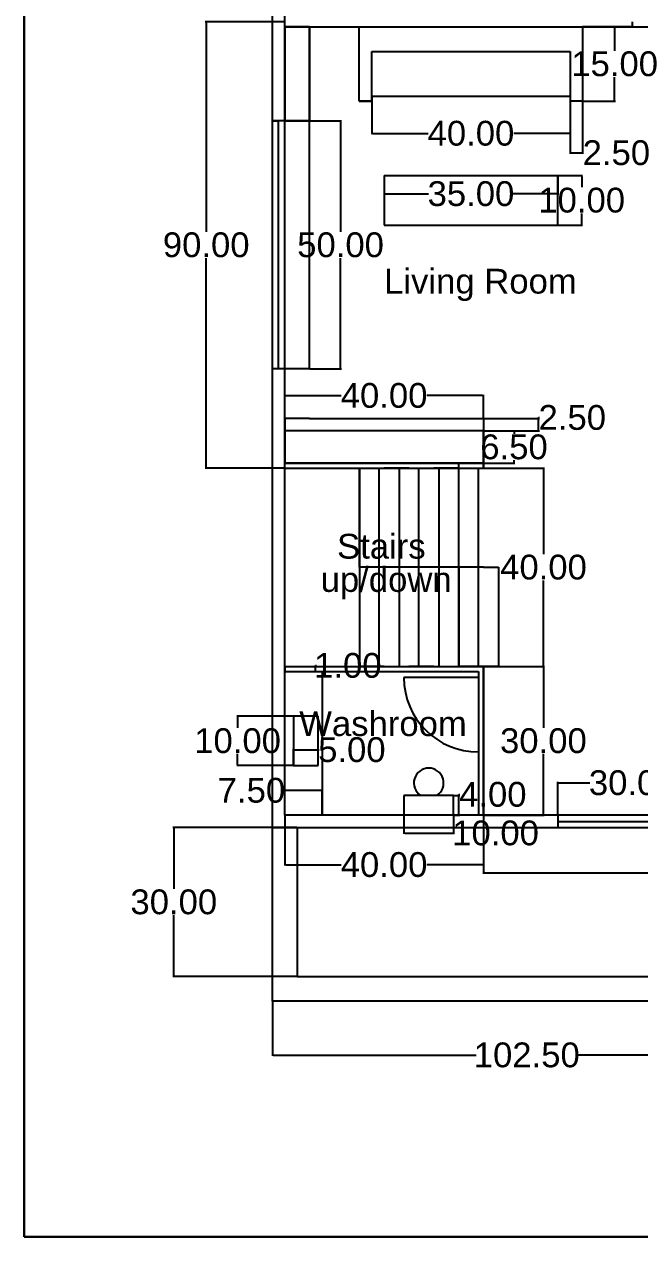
# Model space of a CAD drawing. Header units: millimetres. Extents: x 0 to 1000, y 0 to 1100.
# Drawn here: x 0 to 124, y 0 to 244.5 of the extents above; entities that cross this region are included whole.
import ezdxf

# ---------------------------------------------------------------- set-up
doc = ezdxf.new("R2010")
doc.units = ezdxf.units.MM
doc.header["$MEASUREMENT"] = 0
for name, color, linetype in [('2d1', 3, 'Continuous'), ('2ddim', 2, 'Continuous'), ('2ddimfurn', 2, 'Continuous'), ('2dfurn1', 130, 'Continuous'), ('3d1', 191, 'Continuous'), ('text', 255, 'Continuous')]:
    doc.layers.add(name, color=color, linetype=linetype)
doc.styles.get("Standard").update_dxf_attribs({"font": 'Arial.ttf'})
doc.dimstyles.get("Standard").update_dxf_attribs({"dimtxt": 5, "dimasz": 0.18, "dimexe": 0.18, "dimexo": 0.0625, "dimgap": 0.09, "dimtad": 0, "dimtih": 1, "dimtoh": 1, "dimzin": 0, "dimdsep": 46, "dimtxsty": 'Standard', "dimcen": 0.09, "dimadec": 0, "dimazin": 0, "dimtfac": 1, "dimtofl": 0, "dimtmove": 0, "dimatfit": 3, "dimfxl": 1, "dimtolj": 1, "dimtzin": 0, "dimarcsym": 0})

# ---------------------------------------------------------------- blocks, each defined once
blk = doc.blocks.new('*D9')
at = {"layer": '2ddim', "color": 0, "lineweight": -2, "transparency": 16777216}
for p, q in [((50, 47.44), (50, 36.46)), ((152.5, 47.44), (152.5, 36.46)), ((50.18, 36.64), (91.03, 36.64)), ((152.32, 36.64), (111.47, 36.64))]:
    blk.add_line(p, q, dxfattribs=at)
at = {"layer": '2ddim', "color": 0, "transparency": 16777216}
for points in [[(50.18, 36.67), (50.18, 36.61), (50, 36.64)], [(152.32, 36.67), (152.32, 36.61), (152.5, 36.64)]]:
    blk.add_solid(points, dxfattribs=at)
at = {"layer": '2ddim', "color": 0, "transparency": 16777216, "insert": (101.25, 36.64), "char_height": 5, "attachment_point": 5}
blk.add_mtext('\\A1;102.50', dxfattribs=at)
blk = doc.blocks.new('*D10')
at = {"layer": '2ddim', "color": 0, "lineweight": -2, "transparency": 16777216}
for p, q in [((92.56, 115), (104.78, 115)), ((104.6, 114.82), (104.6, 102.64)), ((104.6, 85.18), (104.6, 97.36)), ((92.56, 85), (104.78, 85))]:
    blk.add_line(p, q, dxfattribs=at)
at = {"layer": '2ddim', "color": 0, "transparency": 16777216}
for points in [[(104.57, 114.82), (104.63, 114.82), (104.6, 115)], [(104.57, 85.18), (104.63, 85.18), (104.6, 85)]]:
    blk.add_solid(points, dxfattribs=at)
at = {"layer": '2ddim', "color": 0, "transparency": 16777216, "insert": (104.6, 100), "char_height": 5, "attachment_point": 5}
blk.add_mtext('\\A1;30.00', dxfattribs=at)
blk = doc.blocks.new('*D11')
at = {"layer": '2ddim', "color": 0, "lineweight": -2, "transparency": 16777216}
for p, q in [((92.56, 155), (104.8, 155)), ((104.62, 154.82), (104.62, 137.64)), ((104.62, 115.18), (104.62, 132.36)), ((92.56, 115), (104.8, 115))]:
    blk.add_line(p, q, dxfattribs=at)
at = {"layer": '2ddim', "color": 0, "transparency": 16777216}
for points in [[(104.59, 154.82), (104.65, 154.82), (104.62, 155)], [(104.59, 115.18), (104.65, 115.18), (104.62, 115)]]:
    blk.add_solid(points, dxfattribs=at)
at = {"layer": '2ddim', "color": 0, "transparency": 16777216, "insert": (104.62, 135), "char_height": 5, "attachment_point": 5}
blk.add_mtext('\\A1;40.00', dxfattribs=at)
blk = doc.blocks.new('*D12')
at = {"layer": '2ddim', "color": 0, "lineweight": -2, "transparency": 16777216}
for p, q in [((52.5, 84.94), (52.5, 74.84)), ((92.5, 84.94), (92.5, 74.84)), ((52.68, 75.02), (63.88, 75.02)), ((92.32, 75.02), (81.12, 75.02))]:
    blk.add_line(p, q, dxfattribs=at)
at = {"layer": '2ddim', "color": 0, "transparency": 16777216}
for points in [[(52.68, 75.05), (52.68, 74.99), (52.5, 75.02)], [(92.32, 75.05), (92.32, 74.99), (92.5, 75.02)]]:
    blk.add_solid(points, dxfattribs=at)
at = {"layer": '2ddim', "color": 0, "transparency": 16777216, "insert": (72.5, 75.02), "char_height": 5, "attachment_point": 5}
blk.add_mtext('\\A1;40.00', dxfattribs=at)
blk = doc.blocks.new('*D35')
at = {"layer": '2ddim', "color": 0, "lineweight": -2, "transparency": 16777216}
for p, q in [((52.44, 245), (36.48, 245)), ((36.66, 244.82), (36.66, 202.64)), ((36.66, 155.18), (36.66, 197.36)), ((52.44, 155), (36.48, 155))]:
    blk.add_line(p, q, dxfattribs=at)
at = {"layer": '2ddim', "color": 0, "transparency": 16777216}
for points in [[(36.63, 244.82), (36.69, 244.82), (36.66, 245)], [(36.63, 155.18), (36.69, 155.18), (36.66, 155)]]:
    blk.add_solid(points, dxfattribs=at)
at = {"layer": '2ddim', "color": 0, "transparency": 16777216, "insert": (36.66, 200), "char_height": 5, "attachment_point": 5}
blk.add_mtext('\\A1;90.00', dxfattribs=at)
blk = doc.blocks.new('*D37')
at = {"layer": '2ddim', "color": 0, "lineweight": -2, "transparency": 16777216}
for p, q in [((92.5, 84.94), (92.5, 73.21)), ((202.5, 84.94), (202.5, 73.21)), ((92.68, 73.39), (137.28, 73.39)), ((202.32, 73.39), (157.72, 73.39))]:
    blk.add_line(p, q, dxfattribs=at)
at = {"layer": '2ddim', "color": 0, "transparency": 16777216}
for points in [[(92.68, 73.42), (92.68, 73.36), (92.5, 73.39)], [(202.32, 73.42), (202.32, 73.36), (202.5, 73.39)]]:
    blk.add_solid(points, dxfattribs=at)
at = {"layer": '2ddim', "color": 0, "transparency": 16777216, "insert": (147.5, 73.39), "char_height": 5, "attachment_point": 5}
blk.add_mtext('\\A1;110.00', dxfattribs=at)
blk = doc.blocks.new('*D53')
at = {"layer": '2ddim', "color": 0, "lineweight": -2, "transparency": 16777216}
for p, q in [((52.56, 115), (58.86, 115)), ((58.68, 115), (58.68, 115.18)), ((58.68, 115.18), (58.86, 115.18)), ((52.56, 114), (58.86, 114)), ((58.68, 114.18), (58.68, 114.82))]:
    blk.add_line(p, q, dxfattribs=at)
at = {"layer": '2ddim', "color": 0, "transparency": 16777216}
for points in [[(58.65, 114.82), (58.71, 114.82), (58.68, 115)], [(58.65, 114.18), (58.71, 114.18), (58.68, 114)]]:
    blk.add_solid(points, dxfattribs=at)
at = {"layer": '2ddim', "color": 0, "transparency": 16777216, "insert": (65.2, 115.18), "char_height": 5, "attachment_point": 5}
blk.add_mtext('\\A1;1.00', dxfattribs=at)
blk = doc.blocks.new('*D54')
at = {"layer": '2ddim', "color": 0, "lineweight": -2, "transparency": 16777216}
for p, q in [((57.56, 225), (63.91, 225)), ((63.73, 224.82), (63.73, 202.64)), ((63.73, 175.18), (63.73, 197.36)), ((57.56, 175), (63.91, 175))]:
    blk.add_line(p, q, dxfattribs=at)
at = {"layer": '2ddim', "color": 0, "transparency": 16777216}
for points in [[(63.7, 224.82), (63.76, 224.82), (63.73, 225)], [(63.7, 175.18), (63.76, 175.18), (63.73, 175)]]:
    blk.add_solid(points, dxfattribs=at)
at = {"layer": '2ddim', "color": 0, "transparency": 16777216, "insert": (63.73, 200), "char_height": 5, "attachment_point": 5}
blk.add_mtext('\\A1;50.00', dxfattribs=at)
blk = doc.blocks.new('*D58')
at = {"layer": '2ddim', "color": 0, "lineweight": -2, "transparency": 16777216}
for p, q in [((122.56, 260), (129.66, 260)), ((129.48, 259.82), (129.48, 254.64)), ((129.48, 244.18), (129.48, 249.36)), ((122.56, 244), (129.66, 244))]:
    blk.add_line(p, q, dxfattribs=at)
at = {"layer": '2ddim', "color": 0, "transparency": 16777216}
for points in [[(129.45, 259.82), (129.51, 259.82), (129.48, 260)], [(129.45, 244.18), (129.51, 244.18), (129.48, 244)]]:
    blk.add_solid(points, dxfattribs=at)
at = {"layer": '2ddim', "color": 0, "transparency": 16777216, "insert": (129.48, 252), "char_height": 5, "attachment_point": 5}
blk.add_mtext('\\A1;16.00', dxfattribs=at)
blk = doc.blocks.new('*D80')
at = {"layer": '2ddim', "color": 0, "lineweight": -2, "transparency": 16777216}
for p, q in [((52.5, 90), (52.32, 90)), ((52.5, 85.06), (52.5, 90.18)), ((59.82, 90), (52.68, 90)), ((60, 85.06), (60, 90.18))]:
    blk.add_line(p, q, dxfattribs=at)
at = {"layer": '2ddim', "color": 0, "transparency": 16777216}
for points in [[(52.68, 90.03), (52.68, 89.97), (52.5, 90)], [(59.82, 90.03), (59.82, 89.97), (60, 90)]]:
    blk.add_solid(points, dxfattribs=at)
at = {"layer": '2ddim', "color": 0, "transparency": 16777216, "insert": (45.77, 90), "char_height": 5, "attachment_point": 5}
blk.add_mtext('\\A1;7.50', dxfattribs=at)
blk = doc.blocks.new('*D81')
at = {"layer": '2ddim', "color": 0, "lineweight": -2, "transparency": 16777216}
for p, q in [((54.25, 95.06), (54.25, 98.37)), ((54.43, 98.19), (59.07, 98.19)), ((59.25, 95.06), (59.25, 98.37)), ((59.25, 98.19), (59.43, 98.19))]:
    blk.add_line(p, q, dxfattribs=at)
at = {"layer": '2ddim', "color": 0, "transparency": 16777216}
for points in [[(54.43, 98.22), (54.43, 98.16), (54.25, 98.19)], [(59.07, 98.22), (59.07, 98.16), (59.25, 98.19)]]:
    blk.add_solid(points, dxfattribs=at)
at = {"layer": '2ddim', "color": 0, "transparency": 16777216, "insert": (66.01, 98.19), "char_height": 5, "attachment_point": 5}
blk.add_mtext('\\A1;5.00', dxfattribs=at)
blk = doc.blocks.new('*D82')
at = {"layer": '2ddim', "color": 0, "lineweight": -2, "transparency": 16777216}
for p, q in [((54.19, 105), (42.8, 105)), ((42.98, 104.82), (42.98, 102.64)), ((42.98, 95.18), (42.98, 97.36)), ((54.19, 95), (42.8, 95))]:
    blk.add_line(p, q, dxfattribs=at)
at = {"layer": '2ddim', "color": 0, "transparency": 16777216}
for points in [[(42.95, 104.82), (43.01, 104.82), (42.98, 105)], [(42.95, 95.18), (43.01, 95.18), (42.98, 95)]]:
    blk.add_solid(points, dxfattribs=at)
at = {"layer": '2ddim', "color": 0, "transparency": 16777216, "insert": (42.98, 100), "char_height": 5, "attachment_point": 5}
blk.add_mtext('\\A1;10.00', dxfattribs=at)
blk = doc.blocks.new('*D83')
at = {"layer": '2ddim', "color": 0, "lineweight": -2, "transparency": 16777216}
for p, q in [((76.5, 84.94), (76.5, 81.22)), ((86.5, 84.94), (86.5, 81.22)), ((76.68, 81.4), (86.32, 81.4)), ((86.5, 81.4), (86.68, 81.4))]:
    blk.add_line(p, q, dxfattribs=at)
at = {"layer": '2ddim', "color": 0, "transparency": 16777216}
for points in [[(76.68, 81.43), (76.68, 81.37), (76.5, 81.4)], [(86.32, 81.43), (86.32, 81.37), (86.5, 81.4)]]:
    blk.add_solid(points, dxfattribs=at)
at = {"layer": '2ddim', "color": 0, "transparency": 16777216, "insert": (94.96, 81.4), "char_height": 5, "attachment_point": 5}
blk.add_mtext('\\A1;10.00', dxfattribs=at)
blk = doc.blocks.new('*D84')
at = {"layer": '2ddim', "color": 0, "lineweight": -2, "transparency": 16777216}
for p, q in [((86.56, 89), (87.73, 89)), ((87.55, 89), (87.55, 89.18)), ((87.55, 89.18), (87.73, 89.18)), ((87.55, 85.18), (87.55, 88.82)), ((86.56, 85), (87.73, 85))]:
    blk.add_line(p, q, dxfattribs=at)
at = {"layer": '2ddim', "color": 0, "transparency": 16777216}
for points in [[(87.52, 88.82), (87.58, 88.82), (87.55, 89)], [(87.52, 85.18), (87.58, 85.18), (87.55, 85)]]:
    blk.add_solid(points, dxfattribs=at)
at = {"layer": '2ddim', "color": 0, "transparency": 16777216, "insert": (94.41, 89.18), "char_height": 5, "attachment_point": 5}
blk.add_mtext('\\A1;4.00', dxfattribs=at)
blk = doc.blocks.new('*D85')
at = {"layer": '2ddim', "color": 0, "lineweight": -2, "transparency": 16777216}
for p, q in [((54.94, 82.5), (29.95, 82.5)), ((30.13, 82.32), (30.13, 70.14)), ((30.13, 52.68), (30.13, 64.86)), ((54.94, 52.5), (29.95, 52.5))]:
    blk.add_line(p, q, dxfattribs=at)
at = {"layer": '2ddim', "color": 0, "transparency": 16777216}
for points in [[(30.1, 82.32), (30.16, 82.32), (30.13, 82.5)], [(30.1, 52.68), (30.16, 52.68), (30.13, 52.5)]]:
    blk.add_solid(points, dxfattribs=at)
at = {"layer": '2ddim', "color": 0, "transparency": 16777216, "insert": (30.13, 67.5), "char_height": 5, "attachment_point": 5}
blk.add_mtext('\\A1;30.00', dxfattribs=at)
blk = doc.blocks.new('*D95')
at = {"layer": '2ddimfurn', "color": 0, "lineweight": -2, "transparency": 16777216}
for p, q in [((72.5, 213.94), (72.5, 210.13)), ((107.5, 213.94), (107.5, 210.13)), ((72.68, 210.31), (81.48, 210.31)), ((107.32, 210.31), (98.52, 210.31))]:
    blk.add_line(p, q, dxfattribs=at)
at = {"layer": '2ddimfurn', "color": 0, "transparency": 16777216}
for points in [[(72.68, 210.34), (72.68, 210.28), (72.5, 210.31)], [(107.32, 210.34), (107.32, 210.28), (107.5, 210.31)]]:
    blk.add_solid(points, dxfattribs=at)
at = {"layer": '2ddimfurn', "color": 0, "transparency": 16777216, "insert": (90, 210.31), "char_height": 5, "attachment_point": 5}
blk.add_mtext('\\A1;35.00', dxfattribs=at)
blk = doc.blocks.new('*D96')
at = {"layer": '2ddimfurn', "color": 0, "lineweight": -2, "transparency": 16777216}
for p, q in [((107.56, 214), (112.49, 214)), ((112.31, 213.82), (112.31, 211.64)), ((112.31, 204.18), (112.31, 206.36)), ((107.56, 204), (112.49, 204))]:
    blk.add_line(p, q, dxfattribs=at)
at = {"layer": '2ddimfurn', "color": 0, "transparency": 16777216}
for points in [[(112.28, 213.82), (112.34, 213.82), (112.31, 214)], [(112.28, 204.18), (112.34, 204.18), (112.31, 204)]]:
    blk.add_solid(points, dxfattribs=at)
at = {"layer": '2ddimfurn', "color": 0, "transparency": 16777216, "insert": (112.31, 209), "char_height": 5, "attachment_point": 5}
blk.add_mtext('\\A1;10.00', dxfattribs=at)
blk = doc.blocks.new('*D97')
at = {"layer": '2ddimfurn', "color": 0, "lineweight": -2, "transparency": 16777216}
for p, q in [((70, 229.94), (70, 222.31)), ((110, 229.94), (110, 222.31)), ((70.18, 222.49), (81.38, 222.49)), ((109.82, 222.49), (98.62, 222.49))]:
    blk.add_line(p, q, dxfattribs=at)
at = {"layer": '2ddimfurn', "color": 0, "transparency": 16777216}
for points in [[(70.18, 222.52), (70.18, 222.46), (70, 222.49)], [(109.82, 222.52), (109.82, 222.46), (110, 222.49)]]:
    blk.add_solid(points, dxfattribs=at)
at = {"layer": '2ddimfurn', "color": 0, "transparency": 16777216, "insert": (90, 222.49), "char_height": 5, "attachment_point": 5}
blk.add_mtext('\\A1;40.00', dxfattribs=at)
blk = doc.blocks.new('*D98')
at = {"layer": '2ddimfurn', "color": 0, "lineweight": -2, "transparency": 16777216}
for p, q in [((110, 228.94), (110, 218.39)), ((112.5, 228.94), (112.5, 218.39)), ((110.18, 218.57), (112.32, 218.57)), ((112.5, 218.57), (112.68, 218.57))]:
    blk.add_line(p, q, dxfattribs=at)
at = {"layer": '2ddimfurn', "color": 0, "transparency": 16777216}
for points in [[(110.18, 218.6), (110.18, 218.54), (110, 218.57)], [(112.32, 218.6), (112.32, 218.54), (112.5, 218.57)]]:
    blk.add_solid(points, dxfattribs=at)
at = {"layer": '2ddimfurn', "color": 0, "transparency": 16777216, "insert": (119.3, 218.57), "char_height": 5, "attachment_point": 5}
blk.add_mtext('\\A1;2.50', dxfattribs=at)
blk = doc.blocks.new('*D99')
at = {"layer": '2ddimfurn', "color": 0, "lineweight": -2, "transparency": 16777216}
for p, q in [((112.56, 244), (119.13, 244)), ((118.95, 243.82), (118.95, 239.14)), ((118.95, 229.18), (118.95, 233.86)), ((112.56, 229), (119.13, 229))]:
    blk.add_line(p, q, dxfattribs=at)
at = {"layer": '2ddimfurn', "color": 0, "transparency": 16777216}
for points in [[(118.92, 243.82), (118.98, 243.82), (118.95, 244)], [(118.92, 229.18), (118.98, 229.18), (118.95, 229)]]:
    blk.add_solid(points, dxfattribs=at)
at = {"layer": '2ddimfurn', "color": 0, "transparency": 16777216, "insert": (118.95, 236.5), "char_height": 5, "attachment_point": 5}
blk.add_mtext('\\A1;15.00', dxfattribs=at)
blk = doc.blocks.new('*D100')
at = {"layer": '2ddimfurn', "color": 0, "lineweight": -2, "transparency": 16777216}
for p, q in [((92.56, 162.5), (98.86, 162.5)), ((98.68, 162.32), (98.68, 161.89)), ((98.68, 156.18), (98.68, 156.61)), ((92.56, 156), (98.86, 156))]:
    blk.add_line(p, q, dxfattribs=at)
at = {"layer": '2ddimfurn', "color": 0, "transparency": 16777216}
for points in [[(98.65, 162.32), (98.71, 162.32), (98.68, 162.5)], [(98.65, 156.18), (98.71, 156.18), (98.68, 156)]]:
    blk.add_solid(points, dxfattribs=at)
at = {"layer": '2ddimfurn', "color": 0, "transparency": 16777216, "insert": (98.68, 159.25), "char_height": 5, "attachment_point": 5}
blk.add_mtext('\\A1;6.50', dxfattribs=at)
blk = doc.blocks.new('*D101')
at = {"layer": '2ddimfurn', "color": 0, "lineweight": -2, "transparency": 16777216}
for p, q in [((92.56, 165), (103.8, 165)), ((103.62, 165), (103.62, 165.18)), ((103.62, 165.18), (103.8, 165.18)), ((103.62, 162.68), (103.62, 164.82)), ((92.56, 162.5), (103.8, 162.5))]:
    blk.add_line(p, q, dxfattribs=at)
at = {"layer": '2ddimfurn', "color": 0, "transparency": 16777216}
for points in [[(103.59, 164.82), (103.65, 164.82), (103.62, 165)], [(103.59, 162.68), (103.65, 162.68), (103.62, 162.5)]]:
    blk.add_solid(points, dxfattribs=at)
at = {"layer": '2ddimfurn', "color": 0, "transparency": 16777216, "insert": (110.42, 165.18), "char_height": 5, "attachment_point": 5}
blk.add_mtext('\\A1;2.50', dxfattribs=at)
blk = doc.blocks.new('*D102')
at = {"layer": '2ddimfurn', "color": 0, "lineweight": -2, "transparency": 16777216}
for p, q in [((52.5, 165.06), (52.5, 169.8)), ((52.68, 169.62), (63.88, 169.62)), ((92.32, 169.62), (81.12, 169.62)), ((92.5, 165.06), (92.5, 169.8))]:
    blk.add_line(p, q, dxfattribs=at)
at = {"layer": '2ddimfurn', "color": 0, "transparency": 16777216}
for points in [[(52.68, 169.65), (52.68, 169.59), (52.5, 169.62)], [(92.32, 169.65), (92.32, 169.59), (92.5, 169.62)]]:
    blk.add_solid(points, dxfattribs=at)
at = {"layer": '2ddimfurn', "color": 0, "transparency": 16777216, "insert": (72.5, 169.62), "char_height": 5, "attachment_point": 5}
blk.add_mtext('\\A1;40.00', dxfattribs=at)
blk = doc.blocks.new('*D123')
at = {"layer": '2ddim', "color": 0, "lineweight": -2, "transparency": 16777216}
for p, q in [((107.5, 85.06), (107.5, 91.71)), ((107.68, 91.53), (113.98, 91.53)), ((137.32, 91.53), (131.02, 91.53)), ((137.5, 85.06), (137.5, 91.71))]:
    blk.add_line(p, q, dxfattribs=at)
at = {"layer": '2ddim', "color": 0, "transparency": 16777216}
for points in [[(107.68, 91.56), (107.68, 91.5), (107.5, 91.53)], [(137.32, 91.56), (137.32, 91.5), (137.5, 91.53)]]:
    blk.add_solid(points, dxfattribs=at)
at = {"layer": '2ddim', "color": 0, "transparency": 16777216, "insert": (122.5, 91.53), "char_height": 5, "attachment_point": 5}
blk.add_mtext('\\A1;30.00', dxfattribs=at)

msp = doc.modelspace()

# ---------------------------------------------------------------- linework, layer by layer
at = {"layer": '2d1'}
for p, q in [((50, 50), (50, 417.5)), ((52.5, 85), (52.5, 415)), ((52.5, 155), (52.5, 245)), ((122.5, 245), (122.5, 244)), ((52.5, 244), (122.5, 244)), ((57.5, 175), (57.5, 244)), ((122.5, 244), (112.5, 244)), ((52.5, 225), (50, 225)), ((50, 225), (51.25, 225)), ((51.25, 175), (51.25, 225)), ((57.5, 225), (52.5, 225)), ((52.5, 175), (50, 175)), ((57.5, 175), (52.5, 175)), ((92.5, 156), (52.5, 156)), ((52.5, 115), (52.5, 155)), ((52.5, 155), (92.5, 155)), ((52.5, 155), (57.5, 155)), ((77.5, 155), (72.534, 155)), ((87.5, 155), (82.5, 155)), ((92.5, 155), (92.5, 156)), ((92.5, 135), (67.534, 135)), ((52.5, 85), (52.5, 115)), ((52.5, 115), (92.5, 115)), ((52.5, 115), (52.5, 114)), ((72.534, 115), (67.534, 115)), ((82.5, 115), (77.5, 115)), ((92.5, 115), (87.5, 115)), ((92.5, 115), (92.5, 85)), ((92.5, 115), (92.5, 115)), ((52.5, 114), (91.5, 114)), ((52.5, 114), (60, 114)), ((60, 114), (60, 85)), ((91.5, 112.75), (76.5, 112.75)), ((91.5, 114), (91.5, 85)), ((91.5, 114), (91.5, 112.75)), ((91.5, 114), (91.5, 112.75)), ((91.5, 112.75), (91.5, 97.75)), ((59.25, 105), (54.25, 105)), ((54.25, 105), (54.25, 95)), ((59.25, 100), (59.25, 105)), ((59.25, 95), (59.25, 100)), ((54.25, 95), (59.25, 95)), ((86.5, 89), (76.5, 89)), ((76.5, 89), (76.5, 85)), ((86.5, 85), (86.5, 89)), ((222.5, 85), (52.5, 85)), ((91.5, 85), (86.5, 85)), ((137.5, 85), (107.5, 85)), ((107.5, 85), (107.5, 82.5)), ((107.5, 83.75), (137.5, 83.75)), ((50, 47.5), (50, 82.5)), ((50, 82.5), (220, 82.5)), ((50, 82.5), (55, 82.5)), ((55, 82.5), (55, 52.5)), ((55, 52.5), (152.5, 52.5)), ((152.5, 47.5), (50, 47.5))]:
    msp.add_line(p, q, dxfattribs=at)
at = {"layer": '2d1', "extrusion": (0, 0, -1)}
for p, q in [((67.534, 135), (67.534, 155)), ((67.534, 155), (67.534, 115)), ((71.534, 115), (71.534, 155)), ((71.534, 155), (75.534, 155)), ((75.534, 155), (75.534, 115)), ((79.534, 115), (79.534, 155)), ((79.534, 155), (83.534, 155)), ((83.534, 155), (83.534, 115)), ((87.534, 115), (87.534, 156)), ((91.534, 115), (91.534, 155)), ((91.534, 155), (92.5, 155)), ((92.5, 135), (95.534, 135)), ((95.534, 135), (95.534, 115)), ((67.534, 115), (71.534, 115)), ((75.534, 115), (79.534, 115)), ((83.534, 115), (87.534, 115)), ((95.534, 115), (92.5, 115))]:
    msp.add_line(p, q, dxfattribs=at)
at = {"layer": '2d1'}
for centre, radius, start, end in [((91.5, 112.75), 15, 180, 270), ((81.5, 91.5), 3, 303.55731, 236.44269)]:
    msp.add_arc(centre, radius, start, end, dxfattribs=at)
at = {"layer": '2ddim'}
for p, q in [((92.5, 115), (92.5, 85)), ((92.5, 85), (92.5, 115))]:
    msp.add_line(p, q, dxfattribs=at)
at = {"layer": '2dfurn1'}
for p, q in [((57.5, 244), (52.5, 244)), ((52.5, 244), (52.5, 225)), ((57.5, 244), (57.5, 225)), ((67.5, 229), (67.5, 244)), ((67.5, 244), (112.5, 244)), ((112.5, 244), (112.5, 229)), ((70, 229), (70, 239)), ((70, 239), (110, 239)), ((110, 239), (110, 229)), ((70, 229), (70, 230)), ((70, 230), (110, 230)), ((67.5, 229), (70, 229)), ((70, 229), (67.5, 229)), ((112.5, 229), (110, 229)), ((52.5, 225), (57.5, 225)), ((72.5, 214), (107.5, 214)), ((72.5, 214), (72.5, 204)), ((107.5, 204), (107.5, 214)), ((72.5, 204), (107.5, 204)), ((57.5, 165), (52.5, 165)), ((52.5, 165), (52.5, 156)), ((57.5, 165), (92.5, 165)), ((92.5, 165), (92.5, 155)), ((57.5, 162.5), (52.5, 162.5)), ((92.5, 162.5), (57.5, 162.5)), ((92.5, 155), (92.5, 162.5)), ((52.5, 156), (92.5, 156))]:
    msp.add_line(p, q, dxfattribs=at)
at = {"layer": '3d1', "extrusion": (0, 0, -1)}
for p, q in [((91.534, 135), (87.534, 135)), ((87.534, 135), (87.534, 115))]:
    msp.add_line(p, q, dxfattribs=at)
at = {"layer": 'text'}
for p, q in [((0, 0), (0, 600)), ((0, 600), (0, 0)), ((1000, 0), (0, 0)), ((0, 0), (1000, 0))]:
    msp.add_line(p, q, dxfattribs=at)

# ---------------------------------------------------------------- texts
for s, p in [('Living Room', (72.5, 190.189)), ('Stairs', (63.02, 136.742))]:
    msp.add_text(s, height=5, dxfattribs=at).set_placement(p)
at = {"layer": 'text', "char_height": 5, "width": 26.75495, "attachment_point": 1}
for s, insert in [('up/down', (59.715, 135.039)), ('Washroom', (55.4, 105.973))]:
    msp.add_mtext(s, dxfattribs=dict(at, insert=insert))

# ---------------------------------------------------------------- dimensions: what is measured, and where the dimension line sits
at = {"layer": '2ddim'}
for base, p1, p2, picture, middle in [((129.477, 244), (122.5, 260), (122.5, 244), '*D58', (129.477, 252)), ((36.664, 245), (52.5, 155), (52.5, 245), '*D35', (36.664, 200)), ((104.621, 155), (92.5, 115), (92.5, 155), '*D11', (104.621, 135)), ((58.683, 115), (52.5, 114), (52.5, 115), '*D53', (65.203, 115.18)), ((104.605, 85), (92.5, 115), (92.5, 85), '*D10', (104.605, 100)), ((42.982, 95), (54.25, 105), (54.25, 95), '*D82', (42.982, 100)), ((87.552, 89), (86.5, 85), (86.5, 89), '*D84', (94.408, 89.18)), ((30.128, 82.5), (55, 52.5), (55, 82.5), '*D85', (30.128, 67.5))]:
    dim = msp.add_linear_dim(base=base, p1=p1, p2=p2, angle=90, dimstyle='Standard', dxfattribs=at)
    dim.commit()
    dim.dimension.update_dxf_attribs({"geometry": picture, "text_midpoint": middle})
dim = msp.add_aligned_dim(p1=(57.5, 225), p2=(57.5, 175), distance=6.231, dimstyle='Standard', dxfattribs=at)
dim.commit()
dim.dimension.update_dxf_attribs({"geometry": '*D54', "text_midpoint": (63.731, 200)})
for base, p1, p2, picture, middle in [((59.25, 98.193), (54.25, 95), (59.25, 95), '*D81', (66.005, 98.193)), ((52.5, 90.001), (60, 85), (52.5, 85), '*D80', (45.765, 90.001)), ((137.5, 91.529), (107.5, 85), (137.5, 85), '*D123', (122.5, 91.529)), ((92.5, 75.015), (52.5, 85), (92.5, 85), '*D12', (72.5, 75.015)), ((86.5, 81.403), (76.5, 85), (86.5, 85), '*D83', (94.962, 81.403)), ((202.5, 73.386), (92.5, 85), (202.5, 85), '*D37', (147.5, 73.386)), ((152.5, 36.637), (50, 47.5), (152.5, 47.5), '*D9', (101.25, 36.637))]:
    dim = msp.add_linear_dim(base=base, p1=p1, p2=p2, dimstyle='Standard', dxfattribs=at)
    dim.commit()
    dim.dimension.update_dxf_attribs({"geometry": picture, "text_midpoint": middle})
at = {"layer": '2ddimfurn'}
for base, p1, p2, picture, middle in [((118.95, 229), (112.5, 244), (112.5, 229), '*D99', (118.95, 236.5)), ((112.312, 204), (107.5, 214), (107.5, 204), '*D96', (112.312, 209)), ((103.621, 165), (92.5, 162.5), (92.5, 165), '*D101', (110.419, 165.18)), ((98.682, 156), (92.5, 162.5), (92.5, 156), '*D100', (98.682, 159.25))]:
    dim = msp.add_linear_dim(base=base, p1=p1, p2=p2, angle=90, dimstyle='Standard', dxfattribs=at)
    dim.commit()
    dim.dimension.update_dxf_attribs({"geometry": picture, "text_midpoint": middle})
for base, p1, p2, picture, middle in [((110, 222.495), (70, 230), (110, 230), '*D97', (90, 222.495)), ((112.5, 218.568), (110, 229), (112.5, 229), '*D98', (119.298, 218.568)), ((107.5, 210.308), (72.5, 214), (107.5, 214), '*D95', (90, 210.308)), ((92.5, 169.62), (52.5, 165), (92.5, 165), '*D102', (72.5, 169.62))]:
    dim = msp.add_linear_dim(base=base, p1=p1, p2=p2, dimstyle='Standard', dxfattribs=at)
    dim.commit()
    dim.dimension.update_dxf_attribs({"geometry": picture, "text_midpoint": middle})

doc.saveas('drawing.dxf')
